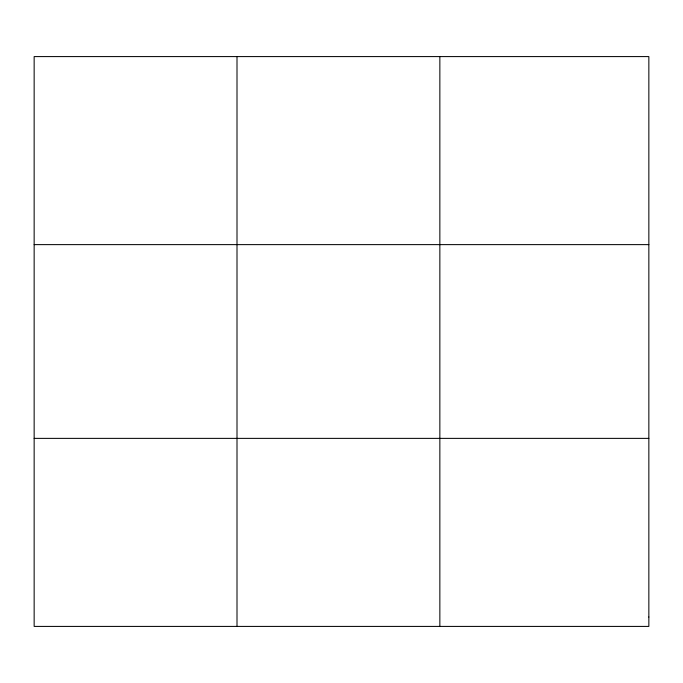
<?xml version="1.0" encoding="UTF-8"?>
<svg xmlns="http://www.w3.org/2000/svg" width="683" height="683" viewBox="0 0 683 683"><rect width="100%" height="100%" fill="white"/><g stroke="black" fill="none" stroke-linecap="round" stroke-linejoin="round"><path stroke-width="1.02" d="M237.001 626.413L237.001 56.587M439.852 626.413L439.852 56.587M34.15 244.625L648.85 244.625M34.15 438.375L648.85 438.375M648.85 617.014L648.85 626.413L34.15 626.413L34.15 56.587L648.85 56.587L648.85 617.014"/></g></svg>
